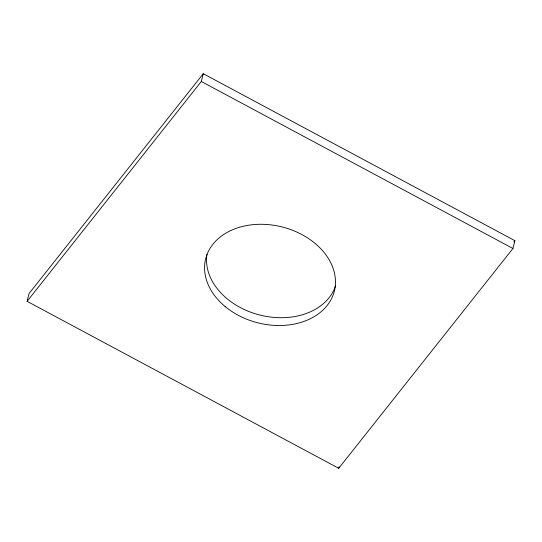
<?xml version="1.0" encoding="UTF-8"?>
<svg xmlns="http://www.w3.org/2000/svg" width="542" height="542" viewBox="0 0 542 542"><rect width="100%" height="100%" fill="white"/><g stroke="black" fill="none" stroke-linecap="round" stroke-linejoin="round"><path stroke-width="0.81" d="M27.1 301.318L29.058 293.52L203.264 73.698L514.9 240.682L512.942 248.48L338.736 468.302L27.1 301.318L201.306 81.496L203.264 73.698M338.736 468.302L339.123 466.743M513.85 242.003L514.9 240.682M201.306 81.496L512.942 248.48M335.694 285.444A66.334 49.451 14.1 0 1 260.675 315.248A66.334 49.451 14.1 0 1 206.963 254.286M225.187 306.576A66.334 49.451 14.1 0 0 333.737 293.242A66.334 49.451 14.1 0 0 251.142 224.876A66.334 49.451 14.1 0 0 225.187 306.576"/></g></svg>
